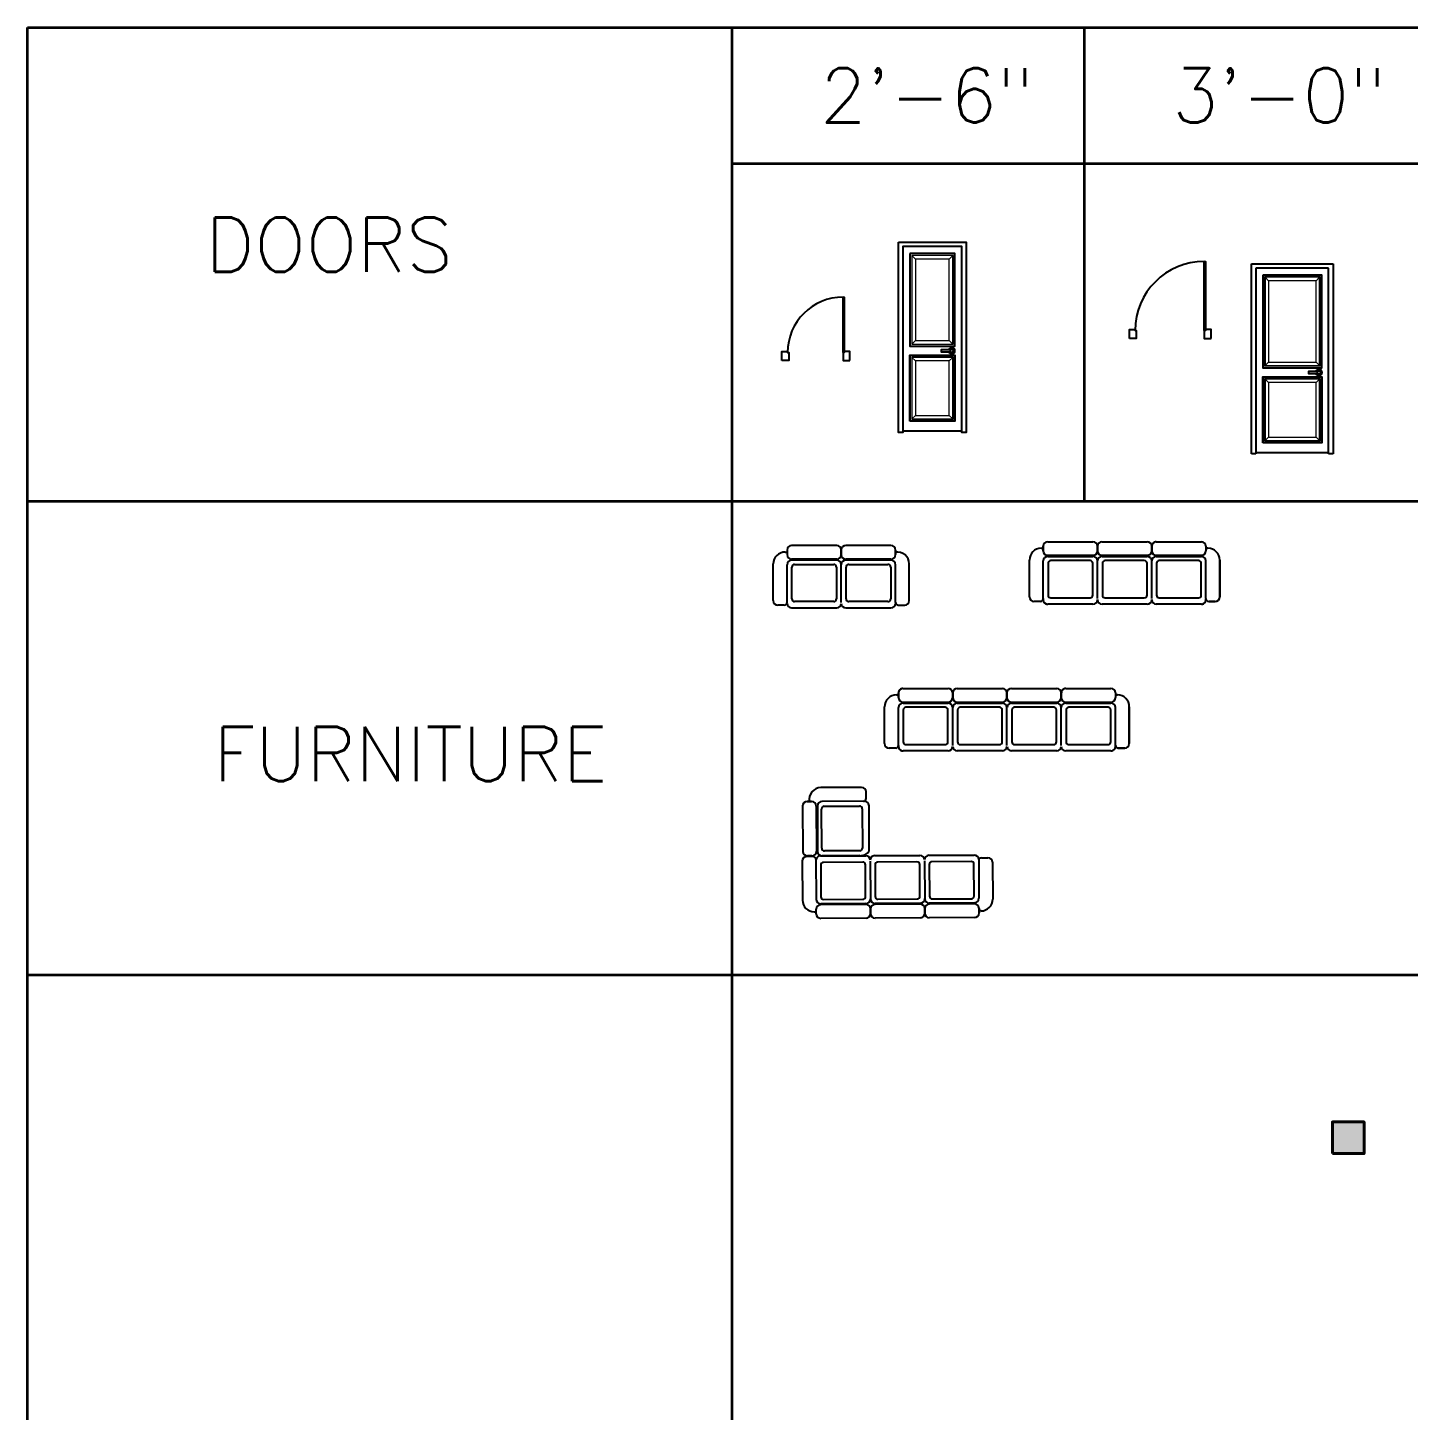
# Model space of a CAD drawing. Header units: feet. Extents: x 109753 to 150441, y 47761 to 75080.
# Drawn here: x 109753 to 110363, y 74087 to 74698 of the extents above; entities that cross this region are included whole.
import ezdxf

# ---------------------------------------------------------------- set-up
doc = ezdxf.new("R2010")
doc.units = ezdxf.units.FT
doc.header["$LTSCALE"] = 50
doc.header["$MEASUREMENT"] = 0
for name, color, linetype, lineweight in [('COLUMN', 16, 'Continuous', 40), ('DOOR', 57, 'Continuous', 25), ('ELEVATION', 95, 'Continuous', 35), ('TEXT', 181, 'Continuous', 13)]:
    doc.layers.add(name, color=color, linetype=linetype, lineweight=lineweight)
doc.layers.add('FURNITURE', color=150, linetype='Continuous')
doc.styles.get("Standard").update_dxf_attribs({"font": 'txt.shx', "height": 6})

# ---------------------------------------------------------------- blocks, each defined once
blk = doc.blocks.new('DP2.5')
blk.add_lwpolyline([(-26268.41, -8595.48), (-26268.41, -8570.98), (-26267.91, -8570.98), (-26267.91, -8594.98)])
for points in [[(-26295.41, -8598.98), (-26295.41, -8594.98), (-26292.91, -8594.98), (-26292.91, -8595.48), (-26292.41, -8595.48), (-26292.41, -8598.98)], [(-26265.41, -8598.98), (-26265.41, -8594.98), (-26267.91, -8594.98), (-26267.91, -8595.48), (-26268.41, -8595.48), (-26268.41, -8598.98)]]:
    blk.add_lwpolyline(points, close=True)
blk.add_arc((-26268.41, -8595.48), 24.5, 90, 180)
blk = doc.blocks.new('DE2.5')
at = {"layer": 'DOOR', "color": 23, "lineweight": 9}
for p, q in [((-26078.07, -8793.14), (-26076.57, -8794.64)), ((-26060.07, -8793.14), (-26061.57, -8794.64)), ((-26078.07, -8832.14), (-26076.57, -8830.64)), ((-26061.57, -8830.64), (-26060.07, -8832.14)), ((-26078.07, -8838.14), (-26076.57, -8839.64)), ((-26060.07, -8838.14), (-26061.57, -8839.64)), ((-26078.07, -8865.14), (-26076.57, -8863.64)), ((-26060.07, -8865.14), (-26061.57, -8863.64))]:
    blk.add_line(p, q, dxfattribs=at)
at = {"layer": 'DOOR'}
for points in [[(-26084.07, -8787.14), (-26054.07, -8787.14), (-26054.07, -8871.14), (-26056.07, -8871.14), (-26056.07, -8789.14), (-26082.07, -8789.14), (-26082.07, -8871.14), (-26084.07, -8871.14)], [(-26079.07, -8792.14), (-26079.07, -8833.14), (-26059.07, -8833.14), (-26059.07, -8792.14)], [(-26079.07, -8866.14), (-26079.07, -8837.14), (-26059.07, -8837.14), (-26059.07, -8866.14)]]:
    blk.add_lwpolyline(points, close=True, dxfattribs=at)
at = {"layer": 'DOOR', "color": 23, "lineweight": 9}
for points in [[(-26078.82, -8832.89), (-26059.32, -8832.89), (-26059.32, -8792.39), (-26078.82, -8792.39)], [(-26059.94, -8793.01), (-26078.19, -8793.01), (-26078.19, -8832.26), (-26059.94, -8832.26)], [(-26078.07, -8832.14), (-26060.07, -8832.14), (-26060.07, -8793.14), (-26078.07, -8793.14)], [(-26061.57, -8794.64), (-26076.57, -8794.64), (-26076.57, -8830.64), (-26061.57, -8830.64)], [(-26059.32, -8837.39), (-26078.82, -8837.39), (-26078.82, -8865.89), (-26059.32, -8865.89)], [(-26078.19, -8865.26), (-26059.94, -8865.26), (-26059.94, -8838.01), (-26078.19, -8838.01)], [(-26078.07, -8865.14), (-26060.07, -8865.14), (-26060.07, -8838.14), (-26078.07, -8838.14)], [(-26061.57, -8839.64), (-26076.57, -8839.64), (-26076.57, -8863.64), (-26061.57, -8863.64)]]:
    blk.add_lwpolyline(points, close=True, dxfattribs=at)
at = {"layer": 'DOOR'}
for points in [[(-26061.04, -8834.74), (-26065.1, -8834.74), (-26065.1, -8835.54), (-26061.04, -8835.54)], [(-26056.07, -8870.64), (-26082.07, -8870.64)]]:
    blk.add_lwpolyline(points, dxfattribs=at)
blk.add_circle((-26060.47, -8835.14), 0.7, dxfattribs=at)
for radius, start, end in [(1.4, 196.60155, 163.39845), (1.2, 199.47122, 160.52878)]:
    blk.add_arc((-26060.47, -8835.14), radius, start, end, dxfattribs=at)
blk = doc.blocks.new('DP3')
blk.add_lwpolyline([(-25994.27, -8473.15), (-25994.27, -8442.65), (-25993.77, -8442.65), (-25993.77, -8472.65)])
for points in [[(-26027.27, -8476.65), (-26027.27, -8472.65), (-26024.77, -8472.65), (-26024.77, -8473.15), (-26024.27, -8473.15), (-26024.27, -8476.65)], [(-25991.27, -8476.65), (-25991.27, -8472.65), (-25993.77, -8472.65), (-25993.77, -8473.15), (-25994.27, -8473.15), (-25994.27, -8476.65)]]:
    blk.add_lwpolyline(points, close=True)
blk.add_arc((-25994.27, -8473.15), 30.5, 90, 180)
blk = doc.blocks.new('DE3')
at = {"layer": 'DOOR'}
for p, q in [((-25960.08, -8880.69), (-25960.08, -8796.69)), ((-25960.08, -8796.69), (-25924.08, -8796.69)), ((-25926.08, -8798.69), (-25958.08, -8798.69)), ((-25958.08, -8798.69), (-25958.08, -8880.69)), ((-25926.08, -8880.69), (-25926.08, -8798.69)), ((-25924.08, -8796.69), (-25924.08, -8880.69)), ((-25958.08, -8880.69), (-25960.08, -8880.69)), ((-25924.08, -8880.69), (-25926.08, -8880.69))]:
    blk.add_line(p, q, dxfattribs=at)
at = {"layer": 'DOOR', "color": 23, "lineweight": 9}
for p, q in [((-25954.08, -8802.69), (-25952.58, -8804.19)), ((-25930.08, -8802.69), (-25931.58, -8804.19)), ((-25954.08, -8841.69), (-25952.58, -8840.19)), ((-25931.58, -8840.19), (-25930.08, -8841.69)), ((-25954.08, -8847.69), (-25952.58, -8849.19)), ((-25930.08, -8847.69), (-25931.58, -8849.19)), ((-25954.08, -8874.69), (-25952.58, -8873.19)), ((-25930.08, -8874.69), (-25931.58, -8873.19))]:
    blk.add_line(p, q, dxfattribs=at)
at = {"layer": 'DOOR'}
for points in [[(-25955.08, -8801.69), (-25955.08, -8842.69), (-25929.08, -8842.69), (-25929.08, -8801.69)], [(-25955.08, -8875.69), (-25955.08, -8846.69), (-25929.08, -8846.69), (-25929.08, -8875.69)]]:
    blk.add_lwpolyline(points, close=True, dxfattribs=at)
at = {"layer": 'DOOR', "color": 23, "lineweight": 9}
for points in [[(-25954.83, -8842.44), (-25929.33, -8842.44), (-25929.33, -8801.94), (-25954.83, -8801.94)], [(-25929.95, -8802.56), (-25954.2, -8802.56), (-25954.2, -8841.81), (-25929.95, -8841.81)], [(-25954.08, -8841.69), (-25930.08, -8841.69), (-25930.08, -8802.69), (-25954.08, -8802.69)], [(-25931.58, -8804.19), (-25952.58, -8804.19), (-25952.58, -8840.19), (-25931.58, -8840.19)], [(-25929.33, -8846.94), (-25954.83, -8846.94), (-25954.83, -8875.44), (-25929.33, -8875.44)], [(-25954.2, -8874.81), (-25929.95, -8874.81), (-25929.95, -8847.56), (-25954.2, -8847.56)], [(-25954.08, -8874.69), (-25930.08, -8874.69), (-25930.08, -8847.69), (-25954.08, -8847.69)], [(-25931.58, -8849.19), (-25952.58, -8849.19), (-25952.58, -8873.19), (-25931.58, -8873.19)]]:
    blk.add_lwpolyline(points, close=True, dxfattribs=at)
at = {"layer": 'DOOR'}
for points in [[(-25930.9, -8844.29), (-25934.95, -8844.29), (-25934.95, -8845.09), (-25930.9, -8845.09)], [(-25926.08, -8880.19), (-25958.08, -8880.19)]]:
    blk.add_lwpolyline(points, dxfattribs=at)
blk.add_circle((-25930.32, -8844.69), 0.7, dxfattribs=at)
for radius, start, end in [(1.4, 196.60155, 163.39845), (1.2, 199.47122, 160.52878)]:
    blk.add_arc((-25930.32, -8844.69), radius, start, end, dxfattribs=at)
blk = doc.blocks.new('A$C243830B6')
for p, q in [((0.13, 0.618), (0.15, 0.618)), ((0.152, 0.64), (0.152, 0.59)), ((0.702, 0.69), (0.202, 0.69)), ((0.752, 0.64), (0.752, 0.59)), ((0.752, 0.59), (0.752, 0.64)), ((1.302, 0.69), (0.802, 0.69)), ((1.352, 0.64), (1.352, 0.59)), ((1.352, 0.59), (1.352, 0.64)), ((0, 0.081), (0, 0.488)), ((0.152, 0.061), (0.152, 0.478)), ((0.702, 0.54), (0.202, 0.54)), ((0.702, 0.528), (0.202, 0.528)), ((0.235, 0.482), (0.669, 0.482)), ((0.752, 0.061), (0.752, 0.478)), ((0.752, 0.061), (0.752, 0.478)), ((1.302, 0.54), (0.802, 0.54)), ((1.302, 0.528), (0.802, 0.528)), ((0.835, 0.482), (1.269, 0.482)), ((1.352, 0.061), (1.352, 0.478)), ((1.352, 0.061), (1.352, 0.478)), ((1.352, 0.061), (1.352, 0.478)), ((1.504, 0.081), (1.504, 0.488)), ((0.205, 0.1), (0.205, 0.452)), ((0.699, 0.452), (0.699, 0.1)), ((0.805, 0.1), (0.805, 0.452)), ((1.299, 0.452), (1.299, 0.1)), ((0.122, 0.031), (0.05, 0.031)), ((0.202, 0), (0.702, 0)), ((0.669, 0.07), (0.235, 0.07)), ((0.802, 0), (1.302, 0)), ((1.269, 0.07), (0.835, 0.07)), ((1.382, 0.031), (1.454, 0.031))]:
    blk.add_line(p, q)
for centre, radius, start, end in [((0.13, 0.488), 0.13, 90, 180), ((0.202, 0.64), 0.05, 90, 180), ((0.702, 0.64), 0.05, 0, 90), ((0.802, 0.64), 0.05, 90, 180), ((1.302, 0.64), 0.05, 0, 90), ((1.374, 0.488), 0.13, 0, 99.8614), ((0.202, 0.59), 0.05, 180, 270), ((0.202, 0.478), 0.05, 90, 180), ((0.235, 0.452), 0.03, 90, 180), ((0.669, 0.452), 0.03, 0, 90), ((0.702, 0.59), 0.05, 270, 0), ((0.702, 0.478), 0.05, 0, 90), ((0.802, 0.59), 0.05, 180, 270), ((0.802, 0.478), 0.05, 90, 180), ((0.835, 0.452), 0.03, 90, 180), ((1.269, 0.452), 0.03, 0, 90), ((1.302, 0.59), 0.05, 270, 0), ((1.302, 0.478), 0.05, 0, 90), ((0.05, 0.081), 0.05, 180, 270), ((0.122, 0.061), 0.03, 270, 0), ((0.202, 0.05), 0.05, 180, 270), ((0.235, 0.1), 0.03, 180, 270), ((0.669, 0.1), 0.03, 270, 0), ((0.702, 0.05), 0.05, 270, 0), ((0.802, 0.05), 0.05, 180, 270), ((0.835, 0.1), 0.03, 180, 270), ((1.269, 0.1), 0.03, 270, 0), ((1.302, 0.05), 0.05, 270, 0), ((1.382, 0.061), 0.03, 180, 270), ((1.454, 0.081), 0.05, 270, 0)]:
    blk.add_arc(centre, radius, start, end)
blk = doc.blocks.new('A$C0E9251F2')
for p, q in [((0.13, 0.618), (0.15, 0.618)), ((0.13, 0.618), (0.152, 0.618)), ((0.152, 0.64), (0.152, 0.59)), ((0.152, 0.59), (0.152, 0.64)), ((0.152, 0.618), (0.152, 0.64)), ((0.152, 0.64), (0.152, 0.618)), ((0.202, 0.69), (0.702, 0.69)), ((0.202, 0.69), (0.702, 0.69)), ((0.752, 0.64), (0.752, 0.59)), ((0.752, 0.59), (0.752, 0.64)), ((0.802, 0.69), (1.302, 0.69)), ((0.802, 0.69), (1.302, 0.69)), ((1.352, 0.64), (1.352, 0.59)), ((1.352, 0.59), (1.352, 0.64)), ((1.402, 0.69), (1.902, 0.69)), ((1.402, 0.69), (1.902, 0.69)), ((1.952, 0.64), (1.952, 0.59)), ((1.952, 0.64), (1.952, 0.618)), ((1.952, 0.618), (1.974, 0.618)), ((1.974, 0.618), (1.954, 0.618)), ((0, 0.081), (0, 0.488)), ((0, 0.081), (0, 0.488)), ((0.152, 0.061), (0.152, 0.478)), ((0.153, 0.061), (0.153, 0.478)), ((0.202, 0.54), (0.702, 0.54)), ((0.203, 0.528), (0.702, 0.528)), ((0.67, 0.482), (0.236, 0.482)), ((0.752, 0.061), (0.752, 0.478)), ((0.752, 0.061), (0.752, 0.478)), ((0.802, 0.54), (1.302, 0.54)), ((0.803, 0.528), (1.302, 0.528)), ((1.27, 0.482), (0.836, 0.482)), ((1.352, 0.061), (1.352, 0.478)), ((1.352, 0.061), (1.352, 0.478)), ((1.402, 0.54), (1.902, 0.54)), ((1.402, 0.528), (1.902, 0.528)), ((1.87, 0.482), (1.435, 0.482)), ((1.952, 0.061), (1.952, 0.478)), ((2.104, 0.081), (2.104, 0.488)), ((2.104, 0.488), (2.104, 0.081)), ((0.206, 0.452), (0.206, 0.1)), ((0.7, 0.1), (0.7, 0.452)), ((0.806, 0.452), (0.806, 0.1)), ((1.3, 0.1), (1.3, 0.452)), ((1.405, 0.452), (1.405, 0.1)), ((1.9, 0.1), (1.9, 0.452)), ((0.122, 0.031), (0.05, 0.031)), ((0.122, 0.031), (0.05, 0.031)), ((0.236, 0.07), (0.67, 0.07)), ((0.836, 0.07), (1.27, 0.07)), ((1.435, 0.07), (1.87, 0.07)), ((1.982, 0.031), (2.054, 0.031)), ((2.054, 0.031), (1.982, 0.031)), ((0.702, 0), (0.203, 0)), ((0.702, 0), (0.203, 0)), ((1.302, 0), (0.803, 0)), ((1.302, 0), (0.803, 0)), ((1.902, 0), (1.402, 0)), ((1.902, 0), (1.402, 0))]:
    blk.add_line(p, q)
for centre, radius, start, end in [((0.13, 0.488), 0.13, 90, 180), ((0.13, 0.488), 0.13, 90, 180), ((0.202, 0.64), 0.05, 90, 180), ((0.202, 0.64), 0.05, 90, 180), ((0.702, 0.64), 0.05, 0, 90), ((0.702, 0.64), 0.05, 0, 90), ((0.802, 0.64), 0.05, 90, 180), ((0.802, 0.64), 0.05, 90, 180), ((1.302, 0.64), 0.05, 0, 90), ((1.302, 0.64), 0.05, 0, 90), ((1.402, 0.64), 0.05, 90, 180), ((1.402, 0.64), 0.0495, 89.7806, 180.5298), ((1.902, 0.64), 0.05, 0, 90), ((1.902, 0.64), 0.05, 0, 90), ((1.974, 0.488), 0.13, 0, 90), ((1.974, 0.488), 0.13, 0, 90), ((0.202, 0.59), 0.05, 180, 270), ((0.203, 0.478), 0.05, 90, 180), ((0.236, 0.452), 0.03, 90, 180), ((0.67, 0.452), 0.03, 0, 90), ((0.702, 0.59), 0.05, 270, 0), ((0.702, 0.478), 0.05, 0, 90), ((0.802, 0.59), 0.05, 180, 270), ((0.803, 0.478), 0.05, 90, 180), ((0.836, 0.452), 0.03, 90, 180), ((1.27, 0.452), 0.03, 0, 90), ((1.302, 0.59), 0.05, 270, 0), ((1.302, 0.478), 0.05, 0, 90), ((1.402, 0.59), 0.05, 180, 270), ((1.402, 0.478), 0.05, 90, 180), ((1.435, 0.452), 0.03, 90, 180), ((1.87, 0.452), 0.03, 0, 90), ((1.902, 0.59), 0.05, 270, 0), ((1.902, 0.478), 0.05, 0, 90), ((0.05, 0.081), 0.05, 180, 270), ((0.05, 0.081), 0.05, 180, 270), ((0.122, 0.061), 0.03, 270, 0), ((0.122, 0.061), 0.03, 270, 0), ((0.203, 0.052), 0.0517, 169.8745, 269.229), ((0.203, 0.05), 0.05, 180, 270), ((0.236, 0.1), 0.03, 180, 270), ((0.67, 0.1), 0.03, 270, 0), ((0.702, 0.05), 0.05, 270, 0), ((0.702, 0.05), 0.05, 270, 0), ((0.803, 0.05), 0.0505, 180.5269, 269.7817), ((0.803, 0.05), 0.05, 180, 270), ((0.836, 0.1), 0.03, 180, 270), ((1.27, 0.1), 0.03, 270, 0), ((1.302, 0.05), 0.05, 270, 0), ((1.302, 0.05), 0.05, 270, 0), ((1.402, 0.05), 0.05, 180, 270), ((1.402, 0.05), 0.05, 180, 270), ((1.435, 0.1), 0.03, 180, 270), ((1.87, 0.1), 0.03, 270, 0), ((1.901, 0.051), 0.0515, 270.6673, 10.435), ((1.902, 0.05), 0.05, 270, 0), ((1.982, 0.061), 0.03, 180, 270), ((1.982, 0.061), 0.03, 180, 270), ((2.054, 0.081), 0.05, 270, 0), ((2.054, 0.081), 0.05, 270, 0)]:
    blk.add_arc(centre, radius, start, end)
blk = doc.blocks.new('A$C4DDE20F0')
for p, q in [((0.13, 0.618), (0.15, 0.618)), ((0.13, 0.618), (0.152, 0.618)), ((0.152, 0.64), (0.152, 0.59)), ((0.152, 0.59), (0.152, 0.64)), ((0.152, 0.618), (0.152, 0.64)), ((0.202, 0.69), (0.702, 0.69)), ((0.202, 0.69), (0.702, 0.69)), ((0.752, 0.59), (0.752, 0.64)), ((0.752, 0.64), (0.752, 0.59)), ((0.802, 0.69), (1.302, 0.69)), ((0.802, 0.69), (1.302, 0.69)), ((1.352, 0.59), (1.352, 0.64)), ((1.352, 0.64), (1.352, 0.59)), ((1.402, 0.69), (1.902, 0.69)), ((1.402, 0.69), (1.902, 0.69)), ((1.952, 0.59), (1.952, 0.64)), ((1.952, 0.64), (1.952, 0.59)), ((2.002, 0.69), (2.502, 0.69)), ((2.002, 0.69), (2.502, 0.69)), ((2.552, 0.64), (2.552, 0.59)), ((2.552, 0.64), (2.552, 0.618)), ((2.552, 0.618), (2.574, 0.618)), ((2.574, 0.618), (2.554, 0.618)), ((0, 0.081), (0, 0.488)), ((0, 0.081), (0, 0.488)), ((0.152, 0.061), (0.152, 0.478)), ((0.153, 0.061), (0.153, 0.478)), ((0.202, 0.54), (0.702, 0.54)), ((0.203, 0.528), (0.702, 0.528)), ((0.67, 0.482), (0.236, 0.482)), ((0.752, 0.061), (0.752, 0.478)), ((0.753, 0.061), (0.753, 0.478)), ((0.802, 0.54), (1.302, 0.54)), ((0.803, 0.528), (1.302, 0.528)), ((1.27, 0.482), (0.836, 0.482)), ((1.352, 0.061), (1.352, 0.478)), ((1.352, 0.061), (1.352, 0.478)), ((1.402, 0.54), (1.902, 0.54)), ((1.403, 0.528), (1.902, 0.528)), ((1.87, 0.482), (1.436, 0.482)), ((1.952, 0.061), (1.952, 0.478)), ((1.952, 0.061), (1.952, 0.478)), ((2.002, 0.54), (2.502, 0.54)), ((2.002, 0.528), (2.502, 0.528)), ((2.47, 0.482), (2.035, 0.482)), ((2.552, 0.061), (2.552, 0.478)), ((2.704, 0.081), (2.704, 0.488)), ((2.704, 0.488), (2.704, 0.081)), ((0.206, 0.452), (0.206, 0.1)), ((0.7, 0.1), (0.7, 0.452)), ((0.806, 0.452), (0.806, 0.1)), ((1.3, 0.1), (1.3, 0.452)), ((1.406, 0.452), (1.406, 0.1)), ((1.9, 0.1), (1.9, 0.452)), ((2.005, 0.452), (2.005, 0.1)), ((2.5, 0.1), (2.5, 0.452)), ((0.122, 0.031), (0.05, 0.031)), ((0.122, 0.031), (0.05, 0.031)), ((0.702, 0), (0.203, 0)), ((0.702, 0), (0.203, 0)), ((0.236, 0.07), (0.67, 0.07)), ((1.302, 0), (0.803, 0)), ((1.302, 0), (0.803, 0)), ((0.836, 0.07), (1.27, 0.07)), ((1.902, 0), (1.403, 0)), ((1.902, 0), (1.403, 0)), ((1.436, 0.07), (1.87, 0.07)), ((2.502, 0), (2.002, 0)), ((2.502, 0), (2.002, 0)), ((2.035, 0.07), (2.47, 0.07)), ((2.582, 0.031), (2.654, 0.031)), ((2.654, 0.031), (2.582, 0.031))]:
    blk.add_line(p, q)
for centre, radius, start, end in [((0.13, 0.488), 0.13, 90, 180), ((0.13, 0.488), 0.13, 90, 180), ((0.202, 0.64), 0.05, 90, 180), ((0.202, 0.64), 0.0499, 89.9296, 180.17), ((0.702, 0.64), 0.05, 0, 90), ((0.702, 0.64), 0.05, 0, 90), ((0.802, 0.64), 0.05, 90, 180), ((0.802, 0.64), 0.05, 90, 180), ((1.302, 0.64), 0.05, 0, 90), ((1.302, 0.64), 0.05, 0, 90), ((1.402, 0.64), 0.05, 90, 180), ((1.402, 0.64), 0.05, 90, 180), ((1.902, 0.64), 0.05, 0, 90), ((1.902, 0.64), 0.05, 0, 90), ((2.002, 0.64), 0.05, 90, 180), ((2.002, 0.64), 0.0495, 89.7806, 180.5298), ((2.502, 0.64), 0.05, 0, 90), ((2.502, 0.64), 0.05, 0, 90), ((2.574, 0.488), 0.13, 0, 90), ((2.574, 0.488), 0.13, 0, 90), ((0.202, 0.59), 0.05, 180, 270), ((0.203, 0.478), 0.05, 90, 180), ((0.236, 0.452), 0.03, 90, 180), ((0.67, 0.452), 0.03, 0, 90), ((0.702, 0.59), 0.05, 270, 0), ((0.702, 0.478), 0.05, 0, 90), ((0.802, 0.59), 0.05, 180, 270), ((0.803, 0.478), 0.05, 90, 180), ((0.836, 0.452), 0.03, 90, 180), ((1.27, 0.452), 0.03, 0, 90), ((1.302, 0.59), 0.05, 270, 0), ((1.302, 0.478), 0.05, 0, 90), ((1.402, 0.59), 0.05, 180, 270), ((1.403, 0.478), 0.05, 90, 180), ((1.436, 0.452), 0.03, 90, 180), ((1.87, 0.452), 0.03, 0, 90), ((1.902, 0.59), 0.05, 270, 0), ((1.902, 0.478), 0.05, 0, 90), ((2.002, 0.59), 0.05, 180, 270), ((2.002, 0.478), 0.05, 90, 180), ((2.035, 0.452), 0.03, 90, 180), ((2.47, 0.452), 0.03, 0, 90), ((2.502, 0.59), 0.05, 270, 0), ((2.502, 0.478), 0.05, 0, 90), ((0.05, 0.081), 0.05, 180, 270), ((0.05, 0.081), 0.05, 180, 270), ((0.122, 0.061), 0.03, 270, 0), ((0.122, 0.061), 0.03, 270, 0), ((0.203, 0.052), 0.0517, 169.8745, 269.229), ((0.203, 0.05), 0.05, 180, 270), ((0.236, 0.1), 0.03, 180, 270), ((0.67, 0.1), 0.03, 270, 0), ((0.702, 0.05), 0.05, 270, 0), ((0.702, 0.05), 0.05, 270, 0), ((0.803, 0.05), 0.0505, 180.5269, 269.7817), ((0.803, 0.05), 0.05, 180, 270), ((0.836, 0.1), 0.03, 180, 270), ((1.27, 0.1), 0.03, 270, 0), ((1.302, 0.05), 0.05, 270, 0), ((1.302, 0.05), 0.0505, 270.2183, 359.4731), ((1.403, 0.05), 0.05, 180, 270), ((1.403, 0.05), 0.05, 180, 270), ((1.436, 0.1), 0.03, 180, 270), ((1.87, 0.1), 0.03, 270, 0), ((1.902, 0.05), 0.05, 270, 0), ((1.902, 0.05), 0.05, 270, 0), ((2.002, 0.05), 0.05, 180, 270), ((2.002, 0.05), 0.05, 180, 270), ((2.035, 0.1), 0.03, 180, 270), ((2.47, 0.1), 0.03, 270, 0), ((2.501, 0.051), 0.0515, 270.6673, 10.435), ((2.502, 0.05), 0.05, 270, 0), ((2.582, 0.061), 0.03, 180, 270), ((2.582, 0.061), 0.03, 180, 270), ((2.654, 0.081), 0.05, 270, 0), ((2.654, 0.081), 0.05, 270, 0)]:
    blk.add_arc(centre, radius, start, end)
blk = doc.blocks.new('A$C611E44E9')
for p, q in [((0.661, 1.445), (0.21, 1.445)), ((0.711, 1.322), (0.711, 1.395)), ((0.008, 1.242), (0.008, 0.742)), ((0.108, 1.293), (0.058, 1.293)), ((0.058, 1.292), (0.108, 1.292)), ((0.158, 1.242), (0.158, 0.742)), ((0.171, 1.242), (0.171, 0.742)), ((0.681, 1.292), (0.221, 1.292)), ((0.681, 1.292), (0.221, 1.292)), ((0.681, 1.292), (0.221, 1.292)), ((0.247, 1.239), (0.637, 1.239)), ((0.742, 0.742), (0.742, 1.242)), ((0.217, 0.775), (0.217, 1.209)), ((0.667, 1.209), (0.667, 0.775)), ((0, 0.633), (0, 0.202)), ((0.122, 0.683), (0.05, 0.683)), ((0.108, 0.693), (0.058, 0.693)), ((0.058, 0.692), (0.108, 0.692)), ((0.152, 0.653), (0.152, 0.212)), ((0.202, 0.69), (0.702, 0.69)), ((0.637, 0.692), (0.221, 0.692)), ((0.637, 0.692), (0.221, 0.692)), ((0.669, 0.619), (0.235, 0.619)), ((0.637, 0.745), (0.247, 0.745)), ((0.752, 0.629), (0.752, 0.212)), ((0.752, 0.629), (0.752, 0.212)), ((0.802, 0.69), (1.302, 0.69)), ((1.269, 0.619), (0.835, 0.619)), ((1.352, 0.629), (1.352, 0.212)), ((1.352, 0.629), (1.352, 0.212)), ((1.402, 0.69), (1.902, 0.69)), ((1.869, 0.619), (1.435, 0.619)), ((1.952, 0.629), (1.952, 0.212)), ((1.952, 0.629), (1.952, 0.212)), ((1.982, 0.659), (2.054, 0.659)), ((0.205, 0.589), (0.205, 0.238)), ((0.699, 0.238), (0.699, 0.589)), ((0.805, 0.589), (0.805, 0.238)), ((1.299, 0.238), (1.299, 0.589)), ((1.405, 0.589), (1.405, 0.238)), ((1.899, 0.238), (1.899, 0.589)), ((2.104, 0.609), (2.104, 0.202)), ((0.702, 0.162), (0.202, 0.162)), ((0.235, 0.208), (0.669, 0.208)), ((1.302, 0.162), (0.802, 0.162)), ((0.835, 0.208), (1.269, 0.208)), ((1.902, 0.162), (1.402, 0.162)), ((1.435, 0.208), (1.869, 0.208)), ((0.13, 0.072), (0.15, 0.072)), ((0.152, 0.05), (0.152, 0.1)), ((0.702, 0.15), (0.202, 0.15)), ((0.702, 0), (0.202, 0)), ((0.752, 0.1), (0.752, 0.05)), ((0.752, 0.05), (0.752, 0.1)), ((1.302, 0.15), (0.802, 0.15)), ((1.302, 0), (0.802, 0)), ((1.352, 0.1), (1.352, 0.05)), ((1.352, 0.05), (1.352, 0.1)), ((1.902, 0.15), (1.402, 0.15)), ((1.902, 0), (1.402, 0)), ((1.952, 0.1), (1.952, 0.05)), ((1.952, 0.05), (1.952, 0.1)), ((1.974, 0.072), (1.954, 0.072))]:
    blk.add_line(p, q)
for centre, radius, start, end in [((0.21, 1.315), 0.13, 90, 189.8614), ((0.661, 1.395), 0.05, 0, 90), ((0.058, 1.242), 0.05, 90, 180), ((0.108, 1.242), 0.05, 0, 90), ((0.221, 1.242), 0.05, 90, 180), ((0.247, 1.209), 0.03, 90, 180), ((0.637, 1.209), 0.03, 0, 90), ((0.681, 1.322), 0.03, 270, 0), ((0.692, 1.242), 0.05, 0, 90), ((0.247, 0.775), 0.03, 180, 270), ((0.637, 0.775), 0.03, 270, 0), ((0.05, 0.633), 0.05, 90, 180), ((0.058, 0.742), 0.05, 180, 270), ((0.108, 0.742), 0.05, 270, 0), ((0.122, 0.653), 0.03, 0, 90), ((0.198, 0.644), 0.0458, 84.6649, 178.9903), ((0.221, 0.742), 0.05, 180, 270), ((0.235, 0.589), 0.03, 90, 180), ((0.653, 0.796), 0.104, 267.2489, 328.8794), ((0.669, 0.589), 0.03, 0, 90), ((0.702, 0.64), 0.05, 0, 90), ((0.802, 0.64), 0.05, 90, 180), ((0.835, 0.589), 0.03, 90, 180), ((1.269, 0.589), 0.03, 0, 90), ((1.302, 0.64), 0.05, 0, 90), ((1.402, 0.64), 0.05, 90, 180), ((1.435, 0.589), 0.03, 90, 180), ((1.869, 0.589), 0.03, 0, 90), ((1.902, 0.64), 0.05, 0, 90), ((1.982, 0.629), 0.03, 90, 180), ((2.054, 0.609), 0.05, 0, 90), ((0.13, 0.202), 0.13, 180, 270), ((0.202, 0.212), 0.05, 180, 270), ((0.235, 0.238), 0.03, 180, 270), ((0.669, 0.238), 0.03, 270, 0), ((0.702, 0.212), 0.05, 270, 0), ((0.802, 0.212), 0.05, 180, 270), ((0.835, 0.238), 0.03, 180, 270), ((1.269, 0.238), 0.03, 270, 0), ((1.302, 0.212), 0.05, 270, 0), ((1.402, 0.212), 0.05, 180, 270), ((1.435, 0.238), 0.03, 180, 270), ((1.869, 0.238), 0.03, 270, 0), ((1.902, 0.212), 0.05, 270, 0), ((1.974, 0.202), 0.13, 270, 0), ((0.202, 0.1), 0.05, 90, 180), ((0.202, 0.05), 0.05, 180, 270), ((0.702, 0.1), 0.05, 0, 90), ((0.702, 0.05), 0.05, 270, 0), ((0.802, 0.1), 0.05, 90, 180), ((0.802, 0.05), 0.05, 180, 270), ((1.302, 0.1), 0.05, 0, 90), ((1.302, 0.05), 0.05, 270, 0), ((1.402, 0.1), 0.05, 90, 180), ((1.402, 0.05), 0.05, 180, 270), ((1.902, 0.1), 0.05, 0, 90), ((1.902, 0.05), 0.05, 270, 0)]:
    blk.add_arc(centre, radius, start, end)

msp = doc.modelspace()

# ---------------------------------------------------------------- hatches: boundary and pattern name
at = {"transparency": 33554687}
h = msp.add_hatch(color=203, dxfattribs=at)
h.dxf.hatch_style = 1
h.paths.add_polyline_path([(110343.12, 74214.62), (110329.12, 74214.62), (110329.12, 74200.62), (110343.12, 74200.62)])

# ---------------------------------------------------------------- linework, layer by layer
at = {"layer": 'COLUMN'}
msp.add_lwpolyline([(110329.12, 74200.62), (110343.12, 74200.62), (110343.12, 74214.62), (110329.12, 74214.62)], close=True, dxfattribs=at)
at = {"layer": 'ELEVATION'}
for p, q in [((109753.15, 74697.62), (111618.66, 74697.62)), ((109753.15, 73025.58), (109753.15, 74697.62)), ((110064.07, 74697.62), (110064.07, 73025.58)), ((110219.53, 74697.62), (110219.53, 74488.61)), ((110064.07, 74637.62), (111307.75, 74637.62)), ((109753.15, 74488.61), (111618.66, 74488.61)), ((109753.15, 74279.61), (111618.66, 74279.61))]:
    msp.add_line(p, q, dxfattribs=at)

# ---------------------------------------------------------------- block references
at = {"layer": 'DOOR'}
for name, p in [('DE2.5', (136221.58, 83390.13)), ('DP3', (136266.81, 83037.06)), ('DE3', (136253.47, 83390.13)), ('DP2.5', (136381.53, 83149.68))]:
    msp.add_blockref(name, p, dxfattribs=at)
at = {"layer": 'FURNITURE'}
for name, p, xscale, yscale, zscale in [('A$C243830B6', (110082.31, 74441.5), 39.884442881328, 39.884442881328, 39.884442881328), ('A$C0E9251F2', (110195.39, 74443.16), 39.91739101483387, 39.91739101483387, 39.91739101483387), ('A$C4DDE20F0', (110131.46, 74378.39), 39.935719066079, 39.935719066079, 39.935719066079)]:
    msp.add_blockref(name, p, dxfattribs=dict(at, xscale=xscale, yscale=yscale, zscale=zscale))
at = {"layer": 'FURNITURE', "xscale": 39.916749068807, "yscale": 39.916749068807, "zscale": 39.916749068807, "rotation": 0.3249424089677649}
msp.add_blockref('A$C611E44E9', (110095.22, 74304.44), dxfattribs=at)

# ---------------------------------------------------------------- texts
at = {"layer": 'TEXT'}
for s, p in [('2\'-6"', (110102.86, 74655.7)), ('3\'-0"', (110258.32, 74655.7)), ('DOORS', (109831.74, 74589.85)), ('FURNITURE', (109835.13, 74365.03))]:
    msp.add_text(s, height=24, dxfattribs=at).set_placement(p)

doc.saveas('drawing.dxf')
